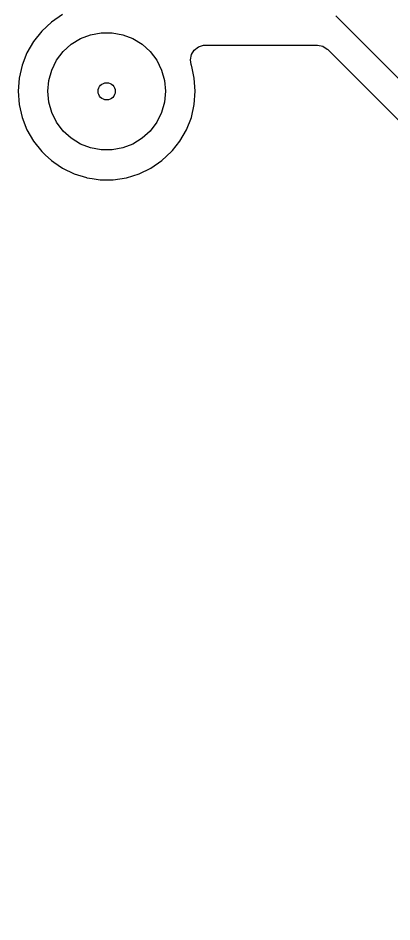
# Model space of a CAD drawing. Extents: x 0.79 to 9.84, y -6.5 to -0.79.
# Drawn here: x 6.566 to 6.866, y -3.304 to -2.579 of the extents above; entities that cross this region are included whole.
import ezdxf

# ---------------------------------------------------------------- set-up
doc = ezdxf.new("R2010")
doc.units = 0
doc.header["$MEASUREMENT"] = 0
doc.layers.add('BLACK', color=7, linetype='CONTINUOUS')

msp = doc.modelspace()

# ---------------------------------------------------------------- linework, layer by layer
at = {"layer": 'BLACK', "linetype": 'CONTINUOUS'}
for p, q in [((6.60186, -2.57584), (6.59308, -2.58183)), ((7.54803, -3.30371), (6.82109, -2.57677)), ((6.59308, -2.58183), (6.58529, -2.58905)), ((6.59308, -2.58183), (6.59308, -2.58183)), ((6.58529, -2.58905), (6.57867, -2.59736)), ((6.60893, -2.5997), (6.61634, -2.59511)), ((6.61634, -2.59511), (6.62447, -2.59196)), ((6.62447, -2.59196), (6.63304, -2.59036)), ((6.63304, -2.59036), (6.64176, -2.59036)), ((6.64176, -2.59036), (6.65033, -2.59196)), ((6.65033, -2.59196), (6.65846, -2.59511)), ((6.65846, -2.59511), (6.66587, -2.5997)), ((6.57867, -2.59736), (6.57336, -2.60656)), ((6.60249, -2.60557), (6.60893, -2.5997)), ((6.66587, -2.5997), (6.67232, -2.60557)), ((6.70757, -2.60429), (6.71101, -2.60167)), ((6.71101, -2.60167), (6.71516, -2.60047)), ((6.71516, -2.60047), (6.7163, -2.60041)), ((6.7163, -2.60041), (6.80643, -2.60041)), ((6.80643, -2.60041), (6.81068, -2.60121)), ((6.81068, -2.60121), (6.81436, -2.60349)), ((6.57336, -2.60656), (6.56947, -2.61645)), ((6.57336, -2.60656), (6.57336, -2.60656)), ((6.59723, -2.61253), (6.60249, -2.60557)), ((6.67232, -2.60557), (6.67757, -2.61253)), ((6.70453, -2.61224), (6.70531, -2.60798)), ((6.70531, -2.60798), (6.70757, -2.60429)), ((6.81436, -2.60349), (6.81475, -2.60386)), ((6.81475, -2.60386), (7.00826, -2.79738)), ((6.56947, -2.61645), (6.56711, -2.62681)), ((6.59335, -2.62034), (6.59723, -2.61253)), ((6.67757, -2.61253), (6.68146, -2.62034)), ((6.70525, -2.61601), (6.70453, -2.61224)), ((6.7052, -2.61603), (6.70525, -2.61601)), ((6.70533, -2.61645), (6.7052, -2.61603)), ((6.70586, -2.6188), (6.70533, -2.61645)), ((6.59096, -2.62872), (6.59335, -2.62034)), ((6.68146, -2.62034), (6.68384, -2.62872)), ((6.70769, -2.62681), (6.70586, -2.6188)), ((6.56711, -2.62681), (6.56632, -2.6374)), ((6.59016, -2.6374), (6.59096, -2.62872)), ((6.68384, -2.62872), (6.68465, -2.6374)), ((6.70849, -2.6374), (6.70769, -2.62681)), ((6.56632, -2.6374), (6.56711, -2.648)), ((6.59096, -2.64608), (6.59016, -2.6374)), ((6.68465, -2.6374), (6.68384, -2.64608)), ((6.70769, -2.648), (6.70849, -2.6374)), ((6.59335, -2.65447), (6.59096, -2.64608)), ((6.68384, -2.64608), (6.68146, -2.65447)), ((6.56711, -2.648), (6.56947, -2.65835)), ((6.70533, -2.65835), (6.70769, -2.648)), ((6.56947, -2.65835), (6.57336, -2.66824)), ((6.59723, -2.66227), (6.59335, -2.65447)), ((6.68146, -2.65447), (6.67757, -2.66227)), ((6.70145, -2.66824), (6.70533, -2.65835)), ((6.57336, -2.66824), (6.57336, -2.66824)), ((6.57336, -2.66824), (6.57867, -2.67745)), ((6.60249, -2.66923), (6.59723, -2.66227)), ((6.67757, -2.66227), (6.67232, -2.66923)), ((6.69613, -2.67744), (6.70145, -2.66824)), ((6.60893, -2.6751), (6.60249, -2.66923)), ((6.61634, -2.67969), (6.60893, -2.6751)), ((6.66587, -2.6751), (6.65846, -2.67969)), ((6.67232, -2.66923), (6.66587, -2.6751)), ((6.57867, -2.67745), (6.58529, -2.68575)), ((6.62447, -2.68284), (6.61634, -2.67969)), ((6.65846, -2.67969), (6.65033, -2.68284)), ((6.69014, -2.68497), (6.69613, -2.67745)), ((6.69613, -2.67745), (6.69613, -2.67744)), ((6.69613, -2.67745), (6.69613, -2.67745)), ((6.58529, -2.68575), (6.58816, -2.68842)), ((6.58816, -2.68842), (6.59308, -2.69298)), ((6.63304, -2.68444), (6.62447, -2.68284)), ((6.64176, -2.68444), (6.63304, -2.68444)), ((6.65033, -2.68284), (6.64176, -2.68444)), ((6.68172, -2.69298), (6.68951, -2.68575)), ((6.68951, -2.68575), (6.69014, -2.68497)), ((6.59308, -2.69298), (6.59489, -2.69421)), ((6.59489, -2.69421), (6.60186, -2.69896)), ((6.67294, -2.69896), (6.68172, -2.69298)), ((6.60186, -2.69896), (6.60186, -2.69896)), ((6.60186, -2.69896), (6.60186, -2.69896)), ((6.60186, -2.69896), (6.61143, -2.70357)), ((6.61143, -2.70357), (6.61143, -2.70357)), ((6.61143, -2.70357), (6.61143, -2.70357)), ((6.61143, -2.70357), (6.62111, -2.70656)), ((6.65322, -2.7067), (6.66337, -2.70357)), ((6.66337, -2.70357), (6.67294, -2.69896)), ((6.62111, -2.70656), (6.62158, -2.7067)), ((6.62158, -2.7067), (6.62158, -2.7067)), ((6.62158, -2.7067), (6.62158, -2.7067)), ((6.62158, -2.7067), (6.62582, -2.70734)), ((6.62582, -2.70734), (6.63209, -2.70829)), ((6.63209, -2.70829), (6.63209, -2.70829)), ((6.63209, -2.70829), (6.63209, -2.70829)), ((6.63209, -2.70829), (6.64271, -2.70829)), ((6.64271, -2.70829), (6.65322, -2.7067)), ((6.64271, -2.70829), (6.64271, -2.70829))]:
    msp.add_line(p, q, dxfattribs=at)
at = {"layer": 'BLACK'}
msp.add_circle((6.6374, -2.6374), 0.00689, dxfattribs=at)

doc.saveas('drawing.dxf')
